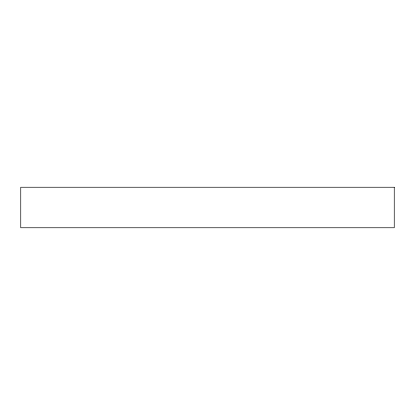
<?xml version="1.0" encoding="UTF-8"?>
<svg xmlns="http://www.w3.org/2000/svg" width="415" height="415" viewBox="0 0 415 415"><rect width="100%" height="100%" fill="white"/><g stroke="black" fill="none" stroke-linecap="round" stroke-linejoin="round"><path stroke-width="0.62" d="M394.25 187.243L20.75 187.243L20.75 227.757L394.25 227.757L394.25 187.243"/></g></svg>
